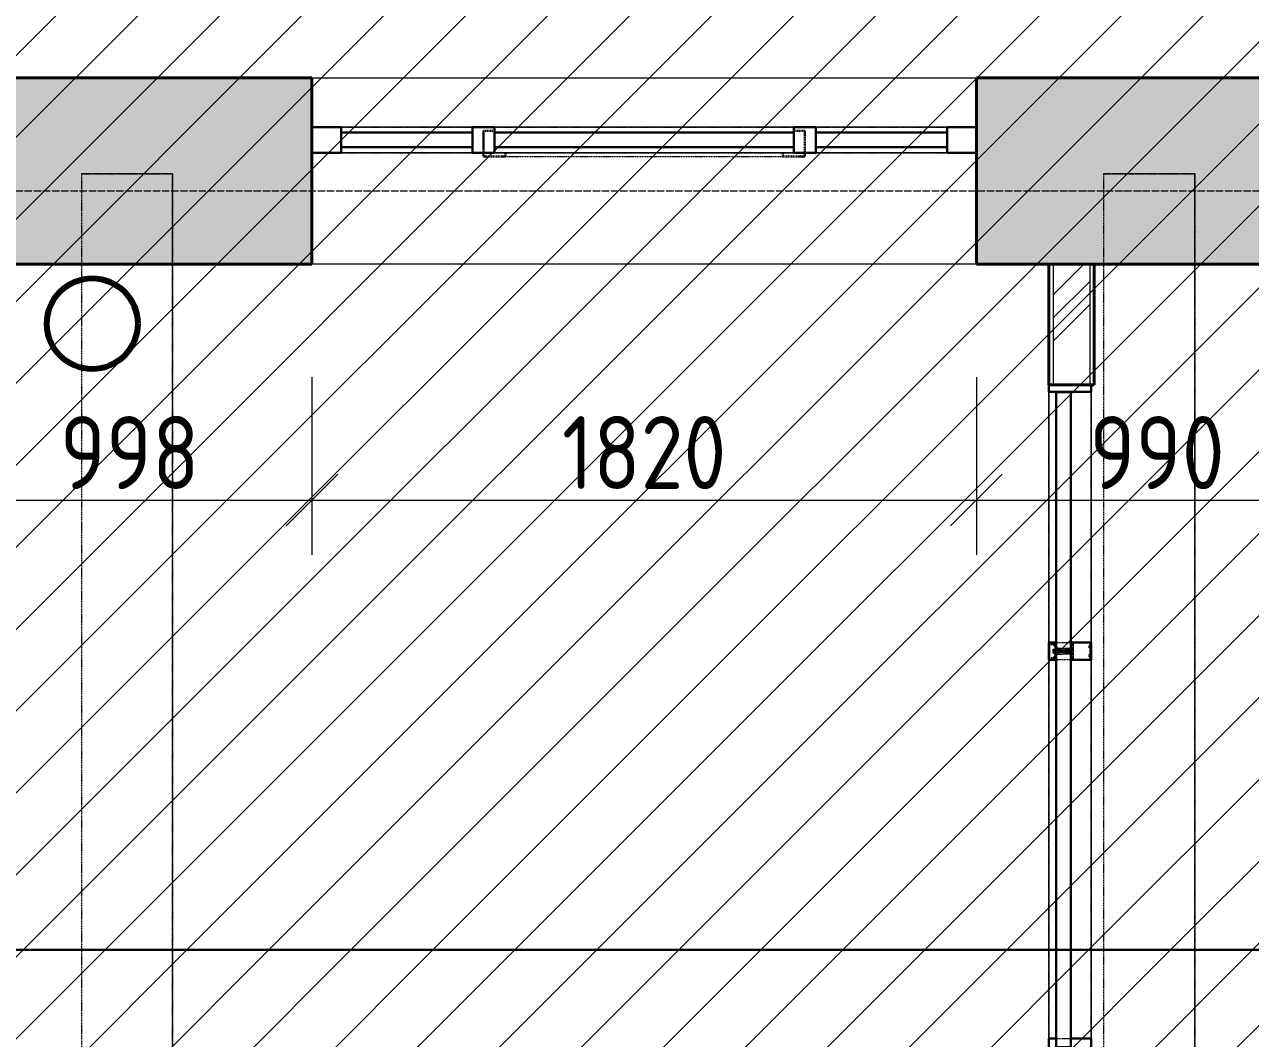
# Model space of a CAD drawing. Header units: millimetres. Extents: x -11886 to 379896, y -8130 to 47743.
# Drawn here: x 130085 to 133442, y 11085 to 13863 of the extents above; entities that cross this region are included whole.
import ezdxf

# ---------------------------------------------------------------- set-up
doc = ezdxf.new("R2010")
doc.units = ezdxf.units.MM
for name, pattern in [('ADSK_Линия сетки', [25, 20, -2.5, 0, -2.5]), ('ADSK_Сверху', [4.5, 3, -1.5]), ('ADSK_Снесено', [4.5, 3, -1.5])]:
    doc.linetypes.add(name, pattern=pattern)
for name, color, linetype, lineweight, true_color in [('_ Окна', 5, 'Continuous', 30, 0x0000ff), ('Витраж', 5, 'Continuous', 18, 0x0000ff), ('Окна', 5, 'Continuous', 18, 0x0000ff), ('Панели витража', 5, 'Continuous', 18, 0x0000ff), ('планы со стояками отопление_dwg', 7, 'Continuous', 9, 0x767676), ('Стены внутренние', 5, 'Continuous', 18, 0x0000ff), ('Стены наружные', 1, 'ADSK_Снесено', 18, 0xff0000), ('Стены штриховка', 5, 'Continuous', 18, 0x0000ff)]:
    doc.layers.add(name, color=color, linetype=linetype, lineweight=lineweight, true_color=true_color)
for name, color, linetype, lineweight in [('Каркас', 7, 'Continuous', 18), ('Оси', 7, 'Continuous', 9), ('Размеры', 7, 'Continuous', 9), ('стояки', 7, 'Continuous', 9), ('Узлы', 7, 'Continuous', 18)]:
    doc.layers.add(name, color=color, linetype=linetype, lineweight=lineweight)
doc.styles.add('GOST Common_1', font='GOST_Common.ttf', dxfattribs={"width": 0.9, "height": 200})
doc.dimstyles.new('ADSK_Основной_2_мм_Округление_до_1_мм', dxfattribs={"dimscale": 304.8, "dimtxt": 201.142999, "dimasz": 0.463911, "dimexe": 0.492126, "dimexo": 0.492126, "dimgap": 0.098425, "dimtad": 1, "dimdec": 0, "dimdsep": 46, "dimtxsty": 'GOST Common_1', "dimblk1": 'OBLIQUE', "dimblk2": 'OBLIQUE', "dimsah": 1, "dimcen": 0.09, "dimdle": 0.492126, "dimazin": 2, "dimtfac": 1, "dimtdec": 4, "dimtix": 1, "dimtmove": 0, "dimatfit": 3, "dimfxl": 1, "dimtvp": 1, "dimtolj": 1, "dimtzin": 0, "dimlwd": 20, "dimlwe": 20, "dimarcsym": 2})
pattern_1 = [(45, (108139.4, 85026.59), (-112.2532, 112.2532), [])]

# ---------------------------------------------------------------- blocks, each defined once
blk = doc.blocks.new('Прямоугольный импост - 70х20_60мм-1225109-02 План 2-го этажа маркировочный')
at = {"layer": 'Витраж', "color": 161, "linetype": 'ADSK_Сверху', "true_color": 0xaaaaff}
for p, q in [((39665.6, 2434.5), (39665.6, 2364.5)), ((39745.6, 2434.5), (39665.6, 2434.5)), ((40135.6, 2434.5), (40105.6, 2434.5)), ((39745.6, 2364.5), (39665.6, 2364.5)), ((40135.6, 2364.5), (40105.6, 2364.5))]:
    blk.add_line(p, q, dxfattribs=at)
blk = doc.blocks.new('Прямоугольный импост - 70х20_60мм-1236811-02 План 2-го этажа маркировочный')
at = {"layer": 'Витраж', "color": 161, "linetype": 'ADSK_Сверху', "true_color": 0xaaaaff}
for p, q in [((-80, 35), (0, 35)), ((0, 35), (0, -35)), ((0, -35), (-80, -35))]:
    blk.add_line(p, q, dxfattribs=at)
blk = doc.blocks.new('Прямоугольный импост - 70х20_60мм-1236812-02 План 2-го этажа маркировочный')
at = {"layer": 'Витраж', "color": 161, "linetype": 'ADSK_Сверху', "true_color": 0xaaaaff}
for p, q in [((0, 35), (-80, 35)), ((0, -35), (0, 35)), ((-80, -35), (0, -35))]:
    blk.add_line(p, q, dxfattribs=at)
blk = doc.blocks.new('Прямоугольный импост - 70х20_60мм-1225111-02 План 2-го этажа маркировочный')
at = {"layer": 'Витраж', "color": 161, "linetype": 'ADSK_Сверху', "true_color": 0xaaaaff}
for p, q in [((40165.6, 2434.5), (40135.6, 2434.5)), ((41015.6, 2434.5), (40985.6, 2434.5)), ((40165.6, 2364.5), (40135.6, 2364.5)), ((41015.6, 2364.5), (40985.6, 2364.5))]:
    blk.add_line(p, q, dxfattribs=at)
blk = doc.blocks.new('Витраж-тент со смещением вовне - 60мм 30 сдвиг-1466982-02 План 2-го этажа маркировочный')
at = {"layer": '_ Окна', "color": 161, "linetype": 'ADSK_Сверху', "true_color": 0xaaaaff}
for p, q in [((-440, 25), (-440, -45)), ((-440, 25), (-410, 25)), ((-440, -45), (-440, 25)), ((440, 25), (410, 25)), ((440, -45), (440, 25)), ((440, -45), (440, 25)), ((-380, -45), (-440, -45)), ((-380, -35), (-380, -45)), ((380, -35), (380, -45)), ((380, -45), (440, -45))]:
    blk.add_line(p, q, dxfattribs=at)
at = {"layer": 'Окна', "color": 161, "linetype": 'ADSK_Сверху', "true_color": 0xaaaaff}
blk.add_line((-380, -45), (380, -45), dxfattribs=at)
blk = doc.blocks.new('Прямоугольный импост - 70х20_60мм-1225113-02 План 2-го этажа маркировочный')
at = {"layer": 'Витраж', "color": 161, "linetype": 'ADSK_Сверху', "true_color": 0xaaaaff}
for p, q in [((41045.6, 2434.5), (41015.6, 2434.5)), ((41485.6, 2434.5), (41405.6, 2434.5)), ((41485.6, 2364.5), (41485.6, 2434.5)), ((41045.6, 2364.5), (41015.6, 2364.5)), ((41485.6, 2364.5), (41405.6, 2364.5))]:
    blk.add_line(p, q, dxfattribs=at)
blk = doc.blocks.new('Прямоугольный импост - 70х60мм-1236807-02 План 2-го этажа маркировочный')
at = {"layer": 'Витраж', "color": 161, "linetype": 'ADSK_Сверху', "true_color": 0xaaaaff}
for p, q in [((-30, 35), (30, 35)), ((30, -35), (-30, -35))]:
    blk.add_line(p, q, dxfattribs=at)
blk = doc.blocks.new('Прямоугольный импост - 70х60мм-1225009-02 План 2-го этажа маркировочный')
at = {"layer": 'Витраж', "color": 161, "linetype": 'ADSK_Сверху', "true_color": 0xaaaaff}
for p, q in [((41045.6, 2434.5), (41045.6, 2364.5)), ((41405.6, 2434.5), (41045.6, 2434.5)), ((41405.6, 2364.5), (41405.6, 2434.5)), ((41405.6, 2364.5), (41045.6, 2364.5))]:
    blk.add_line(p, q, dxfattribs=at)
blk = doc.blocks.new('Прямоугольный импост - 70х60мм-1242018-02 План 2-го этажа маркировочный')
at = {"layer": 'Витраж', "color": 161, "linetype": 'ADSK_Сверху', "true_color": 0xaaaaff}
for p, q in [((40165.6, 2434.5), (40165.6, 2364.5)), ((40985.6, 2434.5), (40165.6, 2434.5)), ((40985.6, 2364.5), (40985.6, 2434.5)), ((40985.6, 2364.5), (40165.6, 2364.5))]:
    blk.add_line(p, q, dxfattribs=at)
blk = doc.blocks.new('Системная панель - ADSK_Cтеклопакет_40мм-1858852-02 План 2-го этажа маркировочный')
at = {"layer": 'Панели витража', "color": 161, "linetype": 'ADSK_Сверху', "true_color": 0xaaaaff}
for p, q in [((-331.09375, 20), (-354.90625, 20)), ((-354.90625, -20), (-354.90625, 20)), ((-354.90625, -20), (-331.09375, -20))]:
    blk.add_line(p, q, dxfattribs=at)
blk = doc.blocks.new('Прямоугольный импост - 48х116мм простой-1856219-02 План 2-го этажа маркировочный')
at = {"layer": 'Витраж', "color": 161, "linetype": 'ADSK_Сверху', "true_color": 0xaaaaff}
for p, q in [((24866.9, 12706.2), (24750.9, 12706.2)), ((24750.9, 12020.2), (24750.9, 12706.2)), ((24866.9, 12020.2), (24866.9, 12706.2)), ((24750.9, 12020.2), (24866.9, 12020.2))]:
    blk.add_line(p, q, dxfattribs=at)
blk = doc.blocks.new('Системная панель - ADSK_Cтеклопакет_40мм-2084458-02 План 2-го этажа маркировочный')
at = {"layer": 'Панели витража', "color": 161, "linetype": 'ADSK_Сверху', "true_color": 0xaaaaff}
for p, q in [((-518.5, 20), (-542.3125, 20)), ((-542.3125, -20), (-542.3125, 20)), ((542.3125, 20), (518.5, 20)), ((542.3125, 20), (542.3125, -20)), ((-542.3125, -20), (-518.5, -20)), ((518.5, -20), (542.3125, -20))]:
    blk.add_line(p, q, dxfattribs=at)
blk = doc.blocks.new('Прямоугольный импост - 48х116мм простой-2084453-02 План 2-го этажа маркировочный')
at = {"layer": 'Витраж', "color": 161, "linetype": 'ADSK_Сверху', "true_color": 0xaaaaff}
for p, q in [((24866.9, 11972.2), (24750.9, 11972.2)), ((24750.9, 10935.2), (24750.9, 11972.2)), ((24866.9, 10935.2), (24866.9, 11972.2)), ((24750.9, 10935.2), (24866.9, 10935.2))]:
    blk.add_line(p, q, dxfattribs=at)
blk = doc.blocks.new('Системная панель - _AR_Стекло_40мм_привязка по центру-V116-02 План 2-го этажа маркировочный')
at = {"layer": 'Панели витража', "lineweight": 30}
for p, q in [((180, 20), (-180, 20)), ((-180, 20), (-180, -20)), ((180, -20), (180, 20)), ((-180, -20), (180, -20))]:
    blk.add_line(p, q, dxfattribs=at)
blk = doc.blocks.new('Прямоугольный импост - 70х40_60мм-V87-02 План 2-го этажа маркировочный')
at = {"layer": 'Витраж'}
for p, q in [((3738.5, 35431.9), (3738.5, 35791.9)), ((3808.5, 35431.9), (3808.5, 35791.9))]:
    blk.add_line(p, q, dxfattribs=at)
blk = doc.blocks.new('Прямоугольный импост - 70х20_60мм-V117-02 План 2-го этажа маркировочный')
at = {"layer": 'Витраж', "lineweight": 30}
for p, q in [((-80, 35), (0, 35)), ((-80, -35), (-80, 35)), ((0, 35), (0, -35)), ((0, -35), (-80, -35))]:
    blk.add_line(p, q, dxfattribs=at)
blk = doc.blocks.new('Прямоугольный импост - 70х20_60мм-V118-02 План 2-го этажа маркировочный')
at = {"layer": 'Витраж', "lineweight": 30}
for p, q in [((0, 35), (-80, 35)), ((-80, 35), (-80, -35)), ((0, -35), (0, 35)), ((-80, -35), (0, -35))]:
    blk.add_line(p, q, dxfattribs=at)
blk = doc.blocks.new('Прямоугольный импост - 70х40_60мм-V45-02 План 2-го этажа маркировочный')
at = {"layer": 'Витраж'}
for p, q in [((-6006, 11432.9), (-6006, 11072.9)), ((-5936, 11432.9), (-5936, 11072.9))]:
    blk.add_line(p, q, dxfattribs=at)
blk = doc.blocks.new('Системная панель - _AR_Стекло_40мм_привязка по центру-V119-02 План 2-го этажа маркировочный')
at = {"layer": 'Панели витража', "lineweight": 30}
for p, q in [((410, 20), (-410, 20)), ((-410, 20), (-410, -20)), ((410, -20), (410, 20)), ((-410, -20), (410, -20))]:
    blk.add_line(p, q, dxfattribs=at)
blk = doc.blocks.new('Прямоугольный импост - 70х40_60мм-V46-02 План 2-го этажа маркировочный')
at = {"layer": 'Витраж'}
for p, q in [((-6006, 11012.9), (-6006, 10192.9)), ((-5936, 11012.9), (-5936, 10192.9))]:
    blk.add_line(p, q, dxfattribs=at)
blk = doc.blocks.new('Прямоугольный импост - 70х60мм-V120-02 План 2-го этажа маркировочный')
at = {"layer": 'Витраж', "lineweight": 30}
for p, q in [((-30, 35), (30, 35)), ((-30, -35), (-30, 35)), ((30, 35), (30, -35)), ((30, -35), (-30, -35))]:
    blk.add_line(p, q, dxfattribs=at)
blk = doc.blocks.new('Системная панель - ADSK_Cтеклопакет_40мм-1856741-02 План 2-го этажа маркировочный')
at = {"layer": 'Панели витража', "lineweight": 30}
for p, q in [((354.90625, 20), (-354.90625, 20)), ((-354.90625, 20), (-354.90625, -20)), ((354.90625, -20), (354.90625, 20)), ((-354.90625, -20), (354.90625, -20))]:
    blk.add_line(p, q, dxfattribs=at)
blk = doc.blocks.new('Прямоугольный импост - 48х116мм-2084450-02 План 2-го этажа маркировочный')
at = {"layer": 'Витраж'}
for p, q in [((24750.9, 12706.2), (24750.9, 12020.2)), ((24866.9, 12706.2), (24866.9, 12020.2))]:
    blk.add_line(p, q, dxfattribs=at)
blk = doc.blocks.new('Прямоугольный импост - Зазор 20х116мм-1839970-02 План 2-го этажа маркировочный')
at = {"layer": 'Витраж', "lineweight": 30}
for p, q in [((-20, 76), (0, 76)), ((-20, -40), (-20, 76)), ((0, 76), (0, -40)), ((0, -40), (-20, -40))]:
    blk.add_line(p, q, dxfattribs=at)
blk = doc.blocks.new('Прямоугольный импост - 48х116-1503859-02 План 2-го этажа маркировочный')
at = {"layer": 'Узлы', "color": 5, "true_color": 0x0000ff}
for p, q in [((-24, 76.5), (-24, 20.5)), ((24, 76.5), (-24, 76.5)), ((-21.5, 23), (-21.5, 74)), ((-21.5, 74), (-16.6, 74)), ((-15.1, 72.4), (-15.1, 70.9)), ((-15.1, 70.9), (-9.2, 70.9)), ((-9.2, 70.9), (-9.2, 72.4)), ((-7.6, 74), (7.6, 74)), ((9.2, 72.4), (9.2, 70.9)), ((9.2, 70.9), (15.1, 70.9)), ((15.1, 70.9), (15.1, 72.4)), ((16.6, 74), (21.5, 74)), ((21.5, 74), (21.5, 23)), ((24, 20.5), (24, 76.5)), ((-24, 20.5), (-18.1, 20.5)), ((-21, 23), (-21.5, 23)), ((-21, 26.1), (-21, 23)), ((-4.1, 26.8), (-20.2, 26.8)), ((-17.2, 24.3), (-15.8, 24.3)), ((-15, 20.5), (-11.8, 20.5)), ((-11, 21.3), (-11, 23.5)), ((-10.5, 24.3), (-10.5, 22.4)), ((-10.2, 24.3), (-5.9, 24.3)), ((-9.7, 21.7), (-8, 21.7)), ((-8, 21.7), (-8, 2.5)), ((-8, -14.1), (-8, 0)), ((-7.7, 2.2), (-6.7, 2.2)), ((-6.7, 0.3), (-7.7, 0.3)), ((-6.4, 2), (-6.4, 0.6)), ((-5.4, 5.1), (-5.4, 22.8)), ((-3.5, 5.1), (-5.4, 5.1)), ((-5.1, 23.5), (-5.1, 21.3)), ((-4.3, 20.5), (-0.8, 20.5)), ((-2.6, 23.8), (-2.6, 25.3)), ((2.6, 23.8), (-2.6, 23.8)), ((-2.5, -1.3), (-1.1, 4.3)), ((-0.8, 20.5), (0, 21.3)), ((0, 21.3), (0.8, 20.5)), ((0.8, 20.5), (4.3, 20.5)), ((1.1, 4.3), (2.5, -1.3)), ((2.6, 25.3), (2.6, 23.8)), ((5.4, 5.1), (3.5, 5.1)), ((20.2, 26.8), (4.1, 26.8)), ((5.1, 21.3), (5.1, 23.5)), ((5.4, 22.8), (5.4, 5.1)), ((5.9, 24.3), (10.2, 24.3)), ((6.4, 0.6), (6.4, 2)), ((6.7, 2.2), (7.7, 2.2)), ((7.7, 0.3), (6.7, 0.3)), ((8, 2.5), (8, 21.7)), ((8, 21.7), (9.7, 21.7)), ((8, -14.1), (8, 0)), ((10.5, 22.4), (10.5, 24.3)), ((11, 23.5), (11, 21.3)), ((11.8, 20.5), (15, 20.5)), ((15.8, 24.3), (17.2, 24.3)), ((18.1, 20.5), (24, 20.5)), ((21, 23), (21, 26.1)), ((21.5, 23), (21, 23)), ((-24, -20), (-24, -24.7)), ((-24, -27.3), (-24, -39.5)), ((-21.4, -19.5), (-23.5, -19.5)), ((-23.2, -25.5), (-22.2, -25.5)), ((-22.7, -38.2), (-22.7, -27.8)), ((-22.7, -27.8), (-22, -27.8)), ((-22, -25.7), (-22.5, -25.7)), ((-21.8, -28), (-19.1, -32.6)), ((-18.3, -23.3), (-20.5, -23.3)), ((-18.9, -28.9), (-18.9, -25.5)), ((-18.9, -25.5), (-16, -25.5)), ((-17.4, -31.6), (-18.9, -28.9)), ((-5.7, -19.5), (-17.4, -19.5)), ((-14.5, -24), (-14.5, -22)), ((-14.5, -22), (-8.3, -22)), ((-8.3, -22), (-7.6, -22.7)), ((-6.9, -14.1), (-8, -14.1)), ((-0.4, -22.7), (-7.6, -22.7)), ((-6.9, -14.1), (-6.6, -14.5)), ((-6.6, -14.5), (-6.2, -14.1)), ((-6.2, -14.1), (-4.3, -14.1)), ((-5.3, -19.1), (-5.7, -19.5)), ((-5, -19.5), (-5.3, -19.1)), ((5, -19.5), (-5, -19.5)), ((-2.4, -0.9), (-4.9, -3.8)), ((-4.9, -3.8), (-4.9, -14.1)), ((-4.9, -3.8), (4.9, -3.8)), ((-4.3, -14.1), (-3.9, -14.5)), ((-3.9, -14.5), (-3.6, -14.1)), ((-3.6, -14.1), (-2.5, -14.1)), ((-2.5, -14.1), (-2.5, -1.1)), ((2.4, -0.9), (-2.4, -0.9)), ((-0.4, -22.7), (0, -22.3)), ((0, -22.3), (0.4, -22.7)), ((7.6, -22.7), (0.4, -22.7)), ((4.9, -3.8), (2.4, -0.9)), ((2.5, -1.3), (2.5, -14.1)), ((2.5, -14.1), (3.6, -14.1)), ((3.6, -14.1), (3.9, -14.5)), ((3.9, -14.5), (4.3, -14.1)), ((4.3, -14.1), (6.2, -14.1)), ((4.9, -3.8), (4.9, -14.1)), ((5.3, -19.1), (5, -19.5)), ((5.7, -19.5), (5.3, -19.1)), ((17.4, -19.5), (5.7, -19.5)), ((6.2, -14.1), (6.6, -14.5)), ((6.6, -14.5), (6.9, -14.1)), ((8, -14.1), (6.9, -14.1)), ((7.6, -22.7), (8.3, -22)), ((8.3, -22), (14.5, -22)), ((14.5, -22), (14.5, -24)), ((16, -25.5), (18.9, -25.5)), ((17, -22), (17, -21.8)), ((18.9, -28.9), (17.4, -31.6)), ((20.5, -23.3), (18.3, -23.3)), ((18.9, -25.5), (18.9, -28.9)), ((19.1, -32.6), (21.8, -28)), ((23.5, -19.5), (21.4, -19.5)), ((21.8, -21.8), (21.8, -22)), ((22.5, -25.7), (22, -25.7)), ((22, -27.8), (22.7, -27.8)), ((22.2, -25.5), (23.2, -25.5)), ((22.7, -27.8), (22.7, -38.2)), ((24, -24.7), (24, -20)), ((24, -39.5), (24, -27.3)), ((-24, -39.5), (24, -39.5)), ((-7.4, -38.2), (-22.7, -38.2)), ((0, -38), (-7.4, -38.2)), ((15.9, -38.2), (0, -38)), ((22.7, -38.2), (15.9, -38.2))]:
    blk.add_line(p, q, dxfattribs=at)
at = {"layer": 'Узлы', "color": 5, "lineweight": 9, "true_color": 0x0000ff}
for p, q in [((0, 28.9), (-2.4, 26.5)), ((-2.4, 26.5), (-2.4, -0.9)), ((2.4, 26.5), (0, 28.9)), ((2.4, -0.9), (2.4, 26.5)), ((-8, -19.5), (-8, -14.1)), ((-6.3, -23.7), (-6.3, -22.7)), ((6.4, -23.7), (-6.3, -23.7)), ((-5.2, -27.2), (-5.2, -23.7)), ((-5.1, -27.3), (5.1, -27.3)), ((3.9, -28.1), (-3.9, -28.1)), ((-2.6, -27.2), (-2.6, -23.7)), ((-2.5, -14.1), (-2.5, -19.5)), ((2.5, -14.1), (2.5, -19.5)), ((2.6, -27.2), (2.6, -23.7)), ((5.2, -27.2), (5.2, -23.7)), ((6.4, -22.7), (6.4, -23.7)), ((8, -14.1), (8, -19.5))]:
    blk.add_line(p, q, dxfattribs=at)
at = {"layer": 'Узлы', "color": 5, "true_color": 0x0000ff}
for centre, radius, start, end in [((-16.6, 72.4), 1.52, 0, 90), ((-7.6, 72.4), 1.52, 90, 180), ((7.6, 72.4), 1.52, 0, 90), ((16.6, 72.4), 1.52, 90, 180), ((-20.2, 26.1), 0.762, 90, 180), ((-17.2, 23), 1.27, 90, 180), ((-16.2, 22.8), 2.29, 180, 225.1897), ((-18.1, 20.9), 0.381, 270, 45.1897), ((-15.8, 23), 1.27, 0, 90), ((-15, 20.9), 0.381, 134.8103, 270), ((-16.9, 22.8), 2.29, 314.8103, 0), ((-11.8, 21.3), 0.762, 270, 0), ((-10.2, 23.5), 0.762, 90, 180), ((-9.7, 22.4), 0.762, 180, 270), ((-7.7, 2.5), 0.254, 180, 270), ((-7.7, 0), 0.254, 90, 180), ((-6.9, 22.8), 1.52, 360, 90), ((-6.7, 2), 0.254, 360, 90), ((-6.7, 0.6), 0.254, 270, 360), ((-5.9, 23.5), 0.762, 0, 90), ((-4.3, 21.3), 0.762, 180, 270), ((-4.1, 25.3), 1.52, 360, 90), ((0, 4), 3.63, 17.5064, 162.4936), ((0, 4), 1.09, 15, 165), ((4.1, 25.3), 1.52, 90, 180), ((4.3, 21.3), 0.762, 270, 0), ((5.9, 23.5), 0.762, 90, 180), ((6.9, 22.8), 1.52, 90, 180), ((6.7, 2), 0.254, 90, 180), ((6.7, 0.6), 0.254, 180, 270), ((7.7, 2.5), 0.254, 270, 0), ((7.7, 0), 0.254, 0, 90), ((9.7, 22.4), 0.762, 270, 0), ((10.2, 23.5), 0.762, 0, 90), ((11.8, 21.3), 0.762, 180, 270), ((15.8, 23), 1.27, 90, 180), ((16.9, 22.8), 2.29, 180, 225.1897), ((15, 20.9), 0.381, 270, 45.1897), ((17.2, 23), 1.27, 0, 90), ((18.1, 20.9), 0.381, 134.8103, 270), ((16.2, 22.8), 2.29, 314.8103, 0), ((20.2, 26.1), 0.762, 0, 90), ((-23.5, -20), 0.508, 90, 180), ((-23.2, -24.7), 0.762, 180, 270), ((-22.5, -27.3), 1.52, 90, 180), ((-22.2, -26.8), 1.27, 288.6629, 90), ((-22, -26.8), 1.02, 270, 90), ((-19.5, -21.8), 2.29, 134.8103, 180), ((-20.5, -22), 1.27, 180, 270), ((-21.4, -19.9), 0.381, 314.8103, 90), ((-18.3, -32.1), 1.02, 210, 30), ((-18.3, -22), 1.27, 270, 0), ((-17.4, -19.9), 0.381, 90, 225.1897), ((-19.3, -21.8), 2.29, 0, 45.1897), ((-16, -24), 1.52, 270, 0), ((16, -24), 1.52, 180, 270), ((19.3, -21.8), 2.29, 134.8103, 180), ((18.3, -22), 1.27, 180, 270), ((18.3, -32.1), 1.02, 150, 330), ((17.4, -19.9), 0.381, 314.8103, 90), ((20.5, -22), 1.27, 270, 0), ((21.4, -19.9), 0.381, 90, 225.1897), ((22.2, -26.8), 1.27, 90, 251.3371), ((22, -26.8), 1.02, 90, 270), ((19.5, -21.8), 2.29, 0, 45.1897), ((22.5, -27.3), 1.52, 360, 90), ((23.2, -24.7), 0.762, 270, 0), ((23.5, -20), 0.508, 0, 90)]:
    blk.add_arc(centre, radius, start, end, dxfattribs=at)
at = {"layer": 'Узлы', "color": 5, "lineweight": 9, "true_color": 0x0000ff}
for centre, radius, start, end in [((-3.9, -26.7), 1.38, 200.9416, 339.0732), ((0, -23.9), 4.19, 234.2873, 305.7127), ((3.9, -26.7), 1.38, 200.9416, 339.0732)]:
    blk.add_arc(centre, radius, start, end, dxfattribs=at)
blk = doc.blocks.new('Прямоугольный импост - 48х116мм-1856723-02 План 2-го этажа маркировочный')
at = {"layer": 'Витраж', "lineweight": 30}
for p, q in [((-24, 20), (-24, 76)), ((-24, 76), (24, 76)), ((24, 76), (24, 20)), ((-0.1875, 20), (-24, 20)), ((-0.1875, -20), (-0.1875, 20)), ((24, 20), (0.1875, 20)), ((0.1875, 20), (0.1875, -20)), ((-24, -40), (-24, -20)), ((-24, -20), (-0.1875, -20)), ((0.1875, -20), (24, -20)), ((24, -20), (24, -40)), ((24, -40), (-24, -40))]:
    blk.add_line(p, q, dxfattribs=at)
blk = doc.blocks.new('Системная панель - ADSK_Cтеклопакет_40мм-2084457-02 План 2-го этажа маркировочный')
at = {"layer": 'Панели витража', "lineweight": 30}
for p, q in [((542.3125, 20), (-542.3125, 20)), ((-542.3125, 20), (-542.3125, -20)), ((542.3125, -20), (542.3125, 20)), ((-542.3125, -20), (542.3125, -20))]:
    blk.add_line(p, q, dxfattribs=at)
blk = doc.blocks.new('Прямоугольный импост - 48х116мм-2084454-02 План 2-го этажа маркировочный')
at = {"layer": 'Витраж'}
for p, q in [((24750.9, 11972.2), (24750.9, 10935.2)), ((24866.9, 11972.2), (24866.9, 10935.2))]:
    blk.add_line(p, q, dxfattribs=at)
blk = doc.blocks.new('планы со стояками отопление_dwg-1484427-02 План 2-го этажа маркировочный')
at = {"layer": 'стояки', "color": 246, "lineweight": 80, "true_color": 0x7f001f}
blk.add_circle((195386.9, 251449.7), 124.3, dxfattribs=at)
blk = doc.blocks.new('_Oblique')
at = {"color": 0, "linetype": 'ByBlock', "lineweight": -2}
blk.add_line((-0.5, -0.5), (0.5, 0.5), dxfattribs=at)
blk = doc.blocks.new('*D1658')
at = {"layer": 'Defpoints', "color": 0, "transparency": 16777216}
for p in [(129873.4, 13046.6), (130871.8, 13046.6), (130871.8, 12560.2)]:
    blk.add_point(p, dxfattribs=at)
at = {"layer": 'Размеры', "color": 0, "lineweight": 20, "transparency": 16777216}
for p, q in [((129873.4, 12896.6), (129873.4, 12410.2)), ((130871.8, 12896.6), (130871.8, 12410.2)), ((129723.4, 12560.2), (131021.8, 12560.2))]:
    blk.add_line(p, q, dxfattribs=at)
at = {"layer": 'Размеры', "color": 0, "lineweight": 20, "transparency": 16777216, "xscale": 141.4, "yscale": 141.4, "zscale": 141.4, "rotation": 180}
blk.add_blockref('_Oblique', (129873.4, 12560.2), dxfattribs=at)
at = {"layer": 'Размеры', "color": 0, "lineweight": 20, "transparency": 16777216, "xscale": 141.4, "yscale": 141.4, "zscale": 141.4}
blk.add_blockref('_Oblique', (130871.8, 12560.2), dxfattribs=at)
at = {"layer": 'Размеры', "color": 0, "lineweight": 20, "transparency": 16777216, "insert": (130372.6, 12690.2), "char_height": 200, "width": 454.106, "attachment_point": 5, "style": 'GOST Common_1'}
blk.add_mtext('\\A1;998', dxfattribs=at)
blk = doc.blocks.new('*D1659')
at = {"layer": 'Defpoints', "color": 0, "transparency": 16777216}
for p in [(130871.8, 13046.6), (132691.8, 13046.6), (132691.8, 12560.2)]:
    blk.add_point(p, dxfattribs=at)
at = {"layer": 'Размеры', "color": 0, "lineweight": 20, "transparency": 16777216}
for p, q in [((130871.8, 12896.6), (130871.8, 12410.2)), ((132691.8, 12896.6), (132691.8, 12410.2)), ((130721.8, 12560.2), (132841.8, 12560.2))]:
    blk.add_line(p, q, dxfattribs=at)
at = {"layer": 'Размеры', "color": 0, "lineweight": 20, "transparency": 16777216, "xscale": 141.4, "yscale": 141.4, "zscale": 141.4, "rotation": 180}
blk.add_blockref('_Oblique', (130871.8, 12560.2), dxfattribs=at)
at = {"layer": 'Размеры', "color": 0, "lineweight": 20, "transparency": 16777216, "xscale": 141.4, "yscale": 141.4, "zscale": 141.4}
blk.add_blockref('_Oblique', (132691.8, 12560.2), dxfattribs=at)
at = {"layer": 'Размеры', "color": 0, "lineweight": 20, "transparency": 16777216, "insert": (131781.8, 12690.2), "char_height": 200, "width": 560.473, "attachment_point": 5, "style": 'GOST Common_1'}
blk.add_mtext('\\A1;1820', dxfattribs=at)
blk = doc.blocks.new('*D1660')
at = {"layer": 'Defpoints', "color": 0, "transparency": 16777216}
for p in [(132691.8, 13046.6), (133681.5, 13046.6), (133681.5, 12560.2)]:
    blk.add_point(p, dxfattribs=at)
at = {"layer": 'Размеры', "color": 0, "lineweight": 20, "transparency": 16777216}
for p, q in [((132691.8, 12896.6), (132691.8, 12410.2)), ((133681.5, 12896.6), (133681.5, 12410.2)), ((132541.8, 12560.2), (133831.5, 12560.2))]:
    blk.add_line(p, q, dxfattribs=at)
at = {"layer": 'Размеры', "color": 0, "lineweight": 20, "transparency": 16777216, "xscale": 141.4, "yscale": 141.4, "zscale": 141.4, "rotation": 180}
blk.add_blockref('_Oblique', (132691.8, 12560.2), dxfattribs=at)
at = {"layer": 'Размеры', "color": 0, "lineweight": 20, "transparency": 16777216, "xscale": 141.4, "yscale": 141.4, "zscale": 141.4}
blk.add_blockref('_Oblique', (133681.5, 12560.2), dxfattribs=at)
at = {"layer": 'Размеры', "color": 0, "lineweight": 20, "transparency": 16777216, "insert": (133186.6, 12690.2), "char_height": 200, "width": 454.106, "attachment_point": 5, "style": 'GOST Common_1'}
blk.add_mtext('\\A1;990', dxfattribs=at)

msp = doc.modelspace()

# ---------------------------------------------------------------- hatches: boundary and pattern name
at = {"lineweight": 13, "true_color": 0x636466, "transparency": 33554559}
h = msp.add_hatch(dxfattribs=at)
h.set_pattern_fill('ANSI31', color=251, scale=50)
h.set_pattern_definition(pattern_1)
h.paths.add_polyline_path([(158072.8, 8682.3), (164353.35, 8682.3), (164172.02, 43909.21), (154172.61, 43909.21), (154172.61, 21084.06), (154859.25, 21054.57), (154861.07, 11328.12), (108910.53, 11328.12), (108910.53, 8679.25), (108429.9, 8679.25), (108429.9, 456.79), (116412.4, 422.02), (116412.4, 2336.48), (127112.04, 2336.48), (127112.04, -2582.57), (139475.8, -2582.57), (139475.8, 2335.74), (150176.33, 2256.79), (150176.33, 300.23), (158072.8, 300.23)])
h = msp.add_hatch(dxfattribs=at)
h.set_pattern_fill('ANSI31', color=251, scale=50)
h.set_pattern_definition(pattern_1)
h.paths.add_polyline_path([(139456.42, 43675.13), (126595.23, 43675.13), (126595.23, 21068.63), (119444.64, 21068.63), (119440.72, 13720.18), (122426.97, 13716.63), (122426.97, 13206.63), (120564.56, 13206.63), (120564.56, 11328.12), (143932.17, 11328.12), (143932.17, 13716.63), (146881.3, 13716.63), (146869.1, 21084.06), (139456.42, 21084.06)])
at = {"layer": 'Стены внутренние', "lineweight": 9}
h = msp.add_hatch(dxfattribs=at)
h.set_pattern_fill('FP_1', color=256, style=0, pattern_type=2)
h.set_pattern_definition([(45, (108139.4, 150), (-179.6051, 179.6051), []), (45, (108202.9, 150), (0, 359.2102), []), (45, (108075.9, 150), (0, 359.2102), [])])
h.paths.add_polyline_path([(132902.31, 12876.16), (133002.31, 12876.16), (133002.31, 13206.63), (132902.31, 13206.63), (132902.31, 12949.9)])
at = {"layer": 'Стены наружные', "linetype": 'Continuous', "true_color": 0xc0c0c0}
h = msp.add_hatch(color=9, dxfattribs=at)
h.paths.add_polyline_path([(145083.02, 13206.63), (147391.3, 13206.63), (147391.3, 13716.63), (143932.17, 13716.63), (143932.17, 13206.63)])
h.paths.add_polyline_path([(141113.18, 13206.63), (142112.17, 13206.63), (142112.17, 13716.63), (141113.18, 13716.63), (141113.18, 13231.1)])
h.paths.add_polyline_path([(138315.18, 13206.63), (139293.18, 13206.63), (139293.18, 13716.63), (138315.18, 13716.63), (138315.18, 13261.27)])
h.paths.add_polyline_path([(136495.18, 13206.63), (136495.18, 13716.63), (135501.45, 13716.63), (135501.45, 13206.63)])
h.paths.add_polyline_path([(132938.29, 13206.63), (133681.45, 13206.63), (133681.45, 13716.63), (132691.77, 13716.63), (132691.77, 13206.63)])
h.paths.add_polyline_path([(130871.77, 13206.63), (130871.77, 13716.63), (129873.38, 13716.63), (129873.38, 13206.63)])
h.paths.add_polyline_path([(127293.77, 13206.63), (128053.38, 13206.63), (128053.38, 13716.63), (127043.97, 13716.63), (127043.97, 13206.63)])
h.paths.add_polyline_path([(124752.45, 13206.63), (125223.97, 13206.63), (125223.97, 13716.63), (124246.97, 13716.63), (124246.97, 13206.63)])
h.paths.add_polyline_path([(119669.81, 13206.63), (122426.97, 13206.63), (122426.97, 13716.63), (119440.72, 13716.63), (119440.72, 13359.62), (119399.51, 13309.62), (119314.64, 13309.62), (119314.64, 13206.63), (119440.72, 13206.63)])

# ---------------------------------------------------------------- linework, layer by layer
at = {"color": 251, "lineweight": 30, "true_color": 0x636466}
for points in [[(119444.64, 21068.63), (119440.72, 13720.18), (122426.97, 13716.63), (122426.97, 13206.63), (120564.56, 13206.63), (120564.56, 11328.12), (143932.17, 11328.12), (143932.17, 13716.63), (146881.3, 13716.63), (146869.1, 21084.06), (139456.42, 21084.06), (139456.42, 43675.13), (126595.23, 43675.13), (126595.23, 21068.63), (119444.64, 21068.63)], [(108910.53, 11328.12), (154861.07, 11328.12), (154859.25, 21054.57), (154172.61, 21084.06)]]:
    msp.add_lwpolyline(points, dxfattribs=at)
at = {"layer": 'Каркас', "color": 253, "linetype": 'ADSK_Сверху', "true_color": 0xaaaaaa}
for p, q in [((130490.34, 13454), (130240.34, 13454)), ((130240.34, 13454), (130240.34, 8999.43)), ((130490.34, 13454), (130490.34, 8999.43)), ((133290.34, 13454), (133040.34, 13454)), ((133040.34, 13454), (133040.34, 8999.43)), ((133290.34, 13454), (133290.34, 8999.43))]:
    msp.add_line(p, q, dxfattribs=at)
at = {"layer": 'Каркас', "color": 253, "linetype": 'ADSK_Сверху', "true_color": 0xb2b2b2}
for p, q in [((130240.34, 13454), (130490.34, 13454)), ((130240.34, 13454), (130240.34, 8999.43)), ((130490.34, 8999.43), (130490.34, 13454)), ((133040.34, 13454), (133290.34, 13454)), ((133040.34, 13454), (133040.34, 8999.43)), ((133290.34, 8999.43), (133290.34, 13454))]:
    msp.add_line(p, q, dxfattribs=at)
at = {"layer": 'Оси', "linetype": 'ADSK_Линия сетки'}
msp.add_line((97053.17, 13406.79), (165281.12, 13406.79), dxfattribs=at)
at = {"layer": 'Стены внутренние', "color": 18, "lineweight": 40, "true_color": 0x000000}
for p, q in [((132890.31, 13206.63), (132890.31, 12876.16)), ((133012.31, 13206.63), (132892.31, 13206.63)), ((133014.31, 12876.16), (133014.31, 13206.63)), ((132890.31, 12876.16), (133014.31, 12876.16))]:
    msp.add_line(p, q, dxfattribs=at)
at = {"layer": 'Стены внутренние', "color": 18, "linetype": 'ADSK_Сверху', "true_color": 0x000000}
for p, q in [((132890.31, 12876.16), (132890.31, 12856.16)), ((132890.31, 12876.16), (133006.31, 12876.16)), ((133006.31, 12856.16), (133006.31, 12876.16)), ((132890.31, 12170.16), (132890.31, 12122.16)), ((133006.31, 12122.16), (133006.31, 12170.16))]:
    msp.add_line(p, q, dxfattribs=at)
at = {"layer": 'Стены наружные', "color": 18, "linetype": 'Continuous', "lineweight": 40, "true_color": 0x000000}
for p, q in [((130871.77, 13716.63), (129873.38, 13716.63)), ((130871.77, 13206.63), (130871.77, 13716.63)), ((133681.45, 13716.63), (132691.77, 13716.63)), ((132691.77, 13716.63), (132691.77, 13206.63)), ((129873.38, 13206.63), (130871.77, 13206.63)), ((132691.77, 13206.63), (132890.31, 13206.63)), ((133014.31, 13206.63), (133681.45, 13206.63))]:
    msp.add_line(p, q, dxfattribs=at)
at = {"layer": 'Стены наружные', "color": 18, "linetype": 'Continuous', "true_color": 0x000000}
for p, q in [((130871.77, 13716.63), (132691.77, 13716.63)), ((132691.77, 13206.63), (130871.77, 13206.63))]:
    msp.add_line(p, q, dxfattribs=at)
at = {"layer": 'Стены штриховка'}
for p, q in [((132892.31, 13206.63), (132890.31, 13206.63)), ((132892.31, 13206.63), (132892.31, 12876.16)), ((132902.31, 13206.63), (132902.31, 12876.16)), ((133002.31, 13206.63), (133002.31, 12876.16)), ((133014.31, 13206.63), (133012.31, 13206.63)), ((133012.31, 13206.63), (133012.31, 12876.16))]:
    msp.add_line(p, q, dxfattribs=at)

# ---------------------------------------------------------------- block references
at = {"layer": '_ Окна', "color": 161, "linetype": 'ADSK_Сверху', "true_color": 0xaaaaff}
msp.add_blockref('Витраж-тент со смещением вовне - 60мм 30 сдвиг-1466982-02 План 2-го этажа маркировочный', (131781.77, 13546.63), dxfattribs=at)
at = {"layer": 'Витраж', "color": 161, "linetype": 'ADSK_Сверху', "true_color": 0xaaaaff, "rotation": 180}
for name, p in [('Прямоугольный импост - 70х20_60мм-1236812-02 План 2-го этажа маркировочный', (130871.77, 13546.63)), ('Прямоугольный импост - 70х20_60мм-1225113-02 План 2-го этажа маркировочный', (172357.39, 15946.14)), ('Прямоугольный импост - 70х60мм-1225009-02 План 2-го этажа маркировочный', (172357.39, 15946.14)), ('Прямоугольный импост - 70х20_60мм-1225111-02 План 2-го этажа маркировочный', (172357.39, 15946.14)), ('Прямоугольный импост - 70х60мм-1242018-02 План 2-го этажа маркировочный', (172357.39, 15946.14)), ('Прямоугольный импост - 70х20_60мм-1225109-02 План 2-го этажа маркировочный', (172357.39, 15946.14)), ('Прямоугольный импост - 70х60мм-1225009-02 План 2-го этажа маркировочный', (173657.39, 15946.14))]:
    msp.add_blockref(name, p, dxfattribs=at)
at = {"layer": 'Витраж'}
for name, p, rotation in [('Прямоугольный импост - 70х20_60мм-V118-02 План 2-го этажа маркировочный', (130871.77, 13546.63), 180), ('Прямоугольный импост - 70х40_60мм-V87-02 План 2-го этажа маркировочный', (166743.66, 9773.13), 90.00000000000072), ('Прямоугольный импост - 70х40_60мм-V46-02 План 2-го этажа маркировочный', (121178.88, 7575.59), 270.0000000000005), ('Прямоугольный импост - 70х40_60мм-V45-02 План 2-го этажа маркировочный', (121178.88, 7575.59), 270.0000000000002)]:
    msp.add_blockref(name, p, dxfattribs=dict(at, rotation=rotation))
at = {"layer": 'Витраж', "color": 161, "linetype": 'ADSK_Сверху', "true_color": 0xaaaaff, "extrusion": (0, 0, -1), "rotation": 180}
for name, p in [('Прямоугольный импост - 70х60мм-1236807-02 План 2-го этажа маркировочный', (-131341.77, 13546.63)), ('Прямоугольный импост - 70х60мм-1236807-02 План 2-го этажа маркировочный', (-132221.77, 13546.63)), ('Прямоугольный импост - 70х20_60мм-1236811-02 План 2-го этажа маркировочный', (-132691.77, 13546.63))]:
    msp.add_blockref(name, p, dxfattribs=at)
at = {"layer": 'Витраж', "extrusion": (0, 0, -1)}
for name, p, rotation in [('Прямоугольный импост - 70х60мм-V120-02 План 2-го этажа маркировочный', (-131341.77, 13546.63), 180), ('Прямоугольный импост - 70х60мм-V120-02 План 2-го этажа маркировочный', (-132221.77, 13546.63), 180), ('Прямоугольный импост - 70х20_60мм-V117-02 План 2-го этажа маркировочный', (-132691.77, 13546.63), 180), ('Прямоугольный импост - Зазор 20х116мм-1839970-02 План 2-го этажа маркировочный', (-132930.31, 12876.16), 90.00000000000007), ('Прямоугольный импост - 48х116мм-1856723-02 План 2-го этажа маркировочный', (-132930.31, 12146.16), 90.00000000000007), ('Прямоугольный импост - 48х116мм-1856723-02 План 2-го этажа маркировочный', (-132930.31, 11061.16), 90.00000000000007)]:
    msp.add_blockref(name, p, dxfattribs=dict(at, rotation=rotation))
at = {"layer": 'Витраж', "color": 161, "linetype": 'ADSK_Сверху', "true_color": 0xaaaaff}
for name in ['Прямоугольный импост - 48х116мм простой-1856219-02 План 2-го этажа маркировочный', 'Прямоугольный импост - 48х116мм простой-2084453-02 План 2-го этажа маркировочный']:
    msp.add_blockref(name, (108139.4, 150), dxfattribs=at)
at = {"layer": 'Витраж'}
for name in ['Прямоугольный импост - 48х116мм-2084450-02 План 2-го этажа маркировочный', 'Прямоугольный импост - 48х116мм-2084454-02 План 2-го этажа маркировочный']:
    msp.add_blockref(name, (108139.4, 150), dxfattribs=at)
at = {"layer": 'Витраж', "lineweight": 9, "extrusion": (0, 0, -1), "rotation": 90.00000000000007}
msp.add_blockref('Прямоугольный импост - 48х116-1503859-02 План 2-го этажа маркировочный', (-132929.81, 12146.16), dxfattribs=at)
at = {"layer": 'Панели витража'}
for name, p in [('Системная панель - _AR_Стекло_40мм_привязка по центру-V116-02 План 2-го этажа маркировочный', (131131.77, 13546.63)), ('Системная панель - _AR_Стекло_40мм_привязка по центру-V119-02 План 2-го этажа маркировочный', (131781.77, 13546.63)), ('Системная панель - _AR_Стекло_40мм_привязка по центру-V116-02 План 2-го этажа маркировочный', (132431.77, 13546.63))]:
    msp.add_blockref(name, p, dxfattribs=at)
at = {"layer": 'Панели витража', "rotation": 89.99999999999993}
for name, p in [('Системная панель - ADSK_Cтеклопакет_40мм-1856741-02 План 2-го этажа маркировочный', (132930.31, 12501.25)), ('Системная панель - ADSK_Cтеклопакет_40мм-2084457-02 План 2-го этажа маркировочный', (132930.31, 11603.66))]:
    msp.add_blockref(name, p, dxfattribs=at)
at = {"layer": 'Панели витража', "color": 161, "linetype": 'ADSK_Сверху', "true_color": 0xaaaaff, "rotation": 89.99999999999993}
for name, p in [('Системная панель - ADSK_Cтеклопакет_40мм-1858852-02 План 2-го этажа маркировочный', (132930.31, 12501.25)), ('Системная панель - ADSK_Cтеклопакет_40мм-2084458-02 План 2-го этажа маркировочный', (132930.31, 11603.66))]:
    msp.add_blockref(name, p, dxfattribs=at)
at = {"layer": 'планы со стояками отопление_dwg', "color": 6, "true_color": 0xff00ff}
msp.add_blockref('планы со стояками отопление_dwg-1484427-02 План 2-го этажа маркировочный', (-65116.64, -238406.38), dxfattribs=at)

# ---------------------------------------------------------------- dimensions: what is measured, and where the dimension line sits
at = {"layer": 'Размеры', "lineweight": 20}
for base, p1, p2, override, picture, middle in [((130871.77, 12560.24), (129873.38, 13046.63), (130871.77, 13046.63), {"dimpost": '<>', "dimfxl": 998.383352}, '*D1658', (130372.57, 12690.24)), ((132691.77, 12560.24), (130871.77, 13046.63), (132691.77, 13046.63), {"dimpost": '<>', "dimfxl": 1820}, '*D1659', (131781.77, 12690.24)), ((133681.45, 12560.24), (132691.77, 13046.63), (133681.45, 13046.63), {"dimpost": '<>', "dimfxl": 989.685098}, '*D1660', (133186.61, 12690.24))]:
    dim = msp.add_linear_dim(base=base, p1=p1, p2=p2, dimstyle='ADSK_Основной_2_мм_Округление_до_1_мм', override=override, dxfattribs=at)
    dim.commit()
    dim.dimension.update_dxf_attribs({"geometry": picture, "text_midpoint": middle})

doc.saveas('drawing.dxf')
